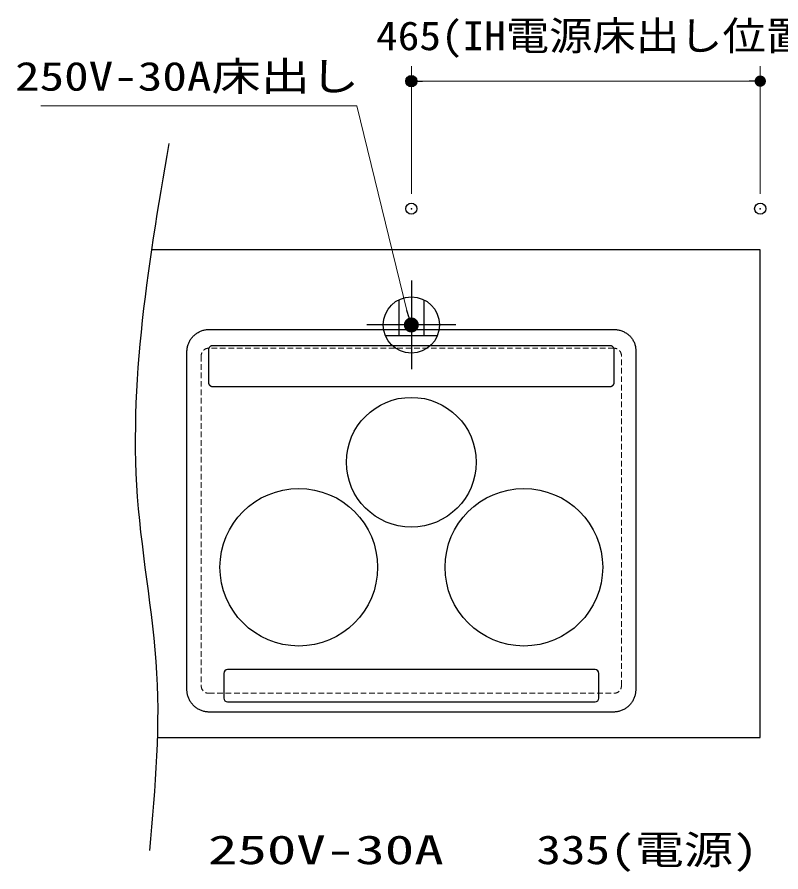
# Model space of a CAD drawing. Units: millimetres, scale not verified. Extents: x -9797 to 9797, y -4555 to 4555.
# Drawn here: x -4449 to -3431, y 806 to 1945 of the extents above; entities that cross this region are included whole.
import ezdxf
from ezdxf.enums import TextEntityAlignment as Align

# ---------------------------------------------------------------- set-up
doc = ezdxf.new("R2010")
doc.units = ezdxf.units.MM
doc.header["$LTSCALE"] = 30
doc.header["$PDMODE"] = 32
doc.header["$PDSIZE"] = 15
doc.linetypes.add('USER1', pattern=[0.375, 0.25, -0.125])
for name, color, linetype, lineweight in [('0-0_0', 7, 'Continuous', 25), ('0-1_細線ﾚｲﾔｰ', 91, 'Continuous', 5), ('0-2_1', 7, 'Continuous', 25), ('0-3_寸法ﾚｲﾔｰ', 30, 'Continuous', 13), ('0-4_DEFPOINTS', 7, 'Continuous', 25)]:
    doc.layers.add(name, color=color, linetype=linetype, lineweight=lineweight)
doc.styles.add('ＭＳ ゴシック', font='')
doc.styles.get('ＭＳ ゴシック').set_extended_font_data('MS Gothic')

# ---------------------------------------------------------------- blocks, each defined once
blk = doc.blocks.new('_DOT')
at = {"layer": '0-0_0', "color": 30}
blk.add_line((-15, 0), (-30, 0), dxfattribs=at)
for points in [[(0, 0), (-15, 0), (-14.88, 1.88)], [(0, 0), (-14.88, -1.88), (-15, 0)], [(0, 0), (-14.88, 1.88), (-14.53, 3.73)], [(0, 0), (-14.53, -3.73), (-14.88, -1.88)], [(0, 0), (-14.53, 3.73), (-13.95, 5.52)], [(0, 0), (-13.95, -5.52), (-14.53, -3.73)], [(0, 0), (-13.95, 5.52), (-13.14, 7.23)], [(0, 0), (-13.14, -7.23), (-13.95, -5.52)], [(0, 0), (-13.14, 7.23), (-12.14, 8.82)], [(0, 0), (-12.14, -8.82), (-13.14, -7.23)], [(0, 0), (-12.14, 8.82), (-10.93, 10.27)], [(0, 0), (-10.93, -10.27), (-12.14, -8.82)], [(0, 0), (-10.93, 10.27), (-9.56, 11.56)], [(0, 0), (-9.56, -11.56), (-10.93, -10.27)], [(0, 0), (-9.56, 11.56), (-8.04, 12.66)], [(0, 0), (-8.04, -12.66), (-9.56, -11.56)], [(0, 0), (-8.04, 12.66), (-6.39, 13.57)], [(0, 0), (-6.39, -13.57), (-8.04, -12.66)], [(0, 0), (-6.39, 13.57), (-4.64, 14.27)], [(0, 0), (-4.64, -14.27), (-6.39, -13.57)], [(0, 0), (-4.64, 14.27), (-2.81, 14.73)], [(0, 0), (-2.81, -14.73), (-4.64, -14.27)], [(0, 0), (-2.81, 14.73), (-0.94, 14.97)], [(0, 0), (-0.94, -14.97), (-2.81, -14.73)], [(0, 0), (-0.94, 14.97), (0.94, 14.97)], [(0, 0), (0.94, -14.97), (-0.94, -14.97)], [(0, 0), (0.94, 14.97), (2.81, 14.73)], [(0, 0), (2.81, 14.73), (4.64, 14.27)], [(0, 0), (4.64, 14.27), (6.39, 13.57)], [(0, 0), (6.39, 13.57), (8.04, 12.66)], [(0, 0), (8.04, 12.66), (9.56, 11.56)], [(0, 0), (9.56, 11.56), (10.93, 10.27)], [(0, 0), (10.93, 10.27), (12.14, 8.82)], [(0, 0), (12.14, 8.82), (13.14, 7.23)], [(0, 0), (13.14, 7.23), (13.95, 5.52)], [(0, 0), (13.95, 5.52), (14.53, 3.73)], [(0, 0), (14.53, 3.73), (14.88, 1.88)], [(0, 0), (14.88, 1.88), (15, 0)], [(0, 0), (2.81, -14.73), (0.94, -14.97)], [(0, 0), (4.64, -14.27), (2.81, -14.73)], [(0, 0), (6.39, -13.57), (4.64, -14.27)], [(0, 0), (8.04, -12.66), (6.39, -13.57)], [(0, 0), (9.56, -11.56), (8.04, -12.66)], [(0, 0), (10.93, -10.27), (9.56, -11.56)], [(0, 0), (12.14, -8.82), (10.93, -10.27)], [(0, 0), (13.14, -7.23), (12.14, -8.82)], [(0, 0), (13.95, -5.52), (13.14, -7.23)], [(0, 0), (14.53, -3.73), (13.95, -5.52)], [(0, 0), (14.88, -1.88), (14.53, -3.73)], [(0, 0), (15, 0), (14.88, -1.88)]]:
    blk.add_solid(points, dxfattribs=at)
blk = doc.blocks.new('A$C5C1B3A85')
at = {"layer": '0-0_0', "color": 1, "lineweight": 30}
for p, q in [((0, 1773.4), (0, -1773.4)), ((-496.2, 1009.7), (-496.2, -426.1)), ((496.2, 1009.7), (496.2, -426.1)), ((1773.4, 0), (-1773.4, 0)), ((-1041.2, -426.1), (1041.2, -426.1))]:
    blk.add_line(p, q, dxfattribs=at)
blk.add_circle((0, 0), 1125, dxfattribs=at)

msp = doc.modelspace()

# ---------------------------------------------------------------- linework, layer by layer
at = {"layer": '0-0_0'}
for p, q in [((-4194.18, 1528.99), (-4192.96, 1529.01)), ((-3655.18, 1529.01), (-3654.19, 1529.01)), ((-4187.3, 1507.33), (-4188.28, 1507.33)), ((-3658.65, 1507.33), (-3658.88, 1507.33)), ((-4222.57, 1498.56), (-4222.57, 1499.39)), ((-4193.97, 1501.87), (-4193.97, 1501.64)), ((-3653.19, 1501.56), (-3653.19, 1501.64)), ((-3624.52, 1500.6), (-3624.57, 1499.39)), ((-3653.19, 1458.41), (-3653.19, 1458.65)), ((-3684.38, 1452.94), (-3658.86, 1452.94)), ((-4222.55, 1047.41), (-4222.57, 1048.63)), ((-3624.57, 1049.46), (-3624.57, 1048.63)), ((-4191.97, 1019.01), (-4192.96, 1019.01)), ((-3652.97, 1019.04), (-3654.19, 1019.01))]:
    msp.add_line(p, q, dxfattribs=at)
for points in [[(-4246.83, 1776.8), (-4249.5, 1761.08), (-4252.16, 1745.36), (-4254.8, 1729.63), (-4257.42, 1713.91), (-4260, 1698.19), (-4262.54, 1682.47), (-4265.03, 1666.75), (-4267.46, 1651.03), (-4269.82, 1635.31), (-4272.11, 1619.59), (-4274.31, 1603.87), (-4276.42, 1588.16), (-4278.42, 1572.45), (-4280.32, 1556.73), (-4282.1, 1541.02), (-4283.75, 1525.32), (-4285.26, 1509.61), (-4286.64, 1493.9), (-4287.85, 1478.2), (-4288.91, 1462.5), (-4289.8, 1446.81), (-4290.51, 1431.11), (-4291.04, 1415.42), (-4291.36, 1399.73), (-4291.49, 1384.04), (-4291.4, 1368.36), (-4291.1, 1352.68), (-4290.56, 1337), (-4289.79, 1321.33), (-4288.77, 1305.66), (-4287.51, 1289.99), (-4286.01, 1274.33), (-4284.33, 1258.67), (-4282.49, 1243.01), (-4280.54, 1227.35), (-4278.52, 1211.69), (-4276.45, 1196.03), (-4274.38, 1180.37), (-4272.35, 1164.7)], [(-4262.11, 985), (-3458.58, 985), (-3458.58, 1635), (-4269.87, 1635)], [(-4222.57, 1499.39), (-4222.55, 1500.6), (-4222.47, 1501.81), (-4222.35, 1503), (-4222.18, 1504.18), (-4221.97, 1505.34), (-4221.71, 1506.48), (-4221.4, 1507.61), (-4221.06, 1508.73), (-4220.67, 1509.82), (-4220.23, 1510.89), (-4219.76, 1511.94), (-4219.25, 1512.97), (-4218.7, 1513.98), (-4218.12, 1514.96), (-4217.5, 1515.92), (-4216.84, 1516.85), (-4216.15, 1517.76), (-4215.42, 1518.64), (-4214.66, 1519.49), (-4213.87, 1520.31), (-4213.05, 1521.1), (-4212.2, 1521.86), (-4211.32, 1522.58), (-4210.42, 1523.28), (-4209.48, 1523.93), (-4208.53, 1524.56), (-4207.54, 1525.14), (-4206.54, 1525.69), (-4205.51, 1526.2), (-4204.46, 1526.67), (-4203.38, 1527.11), (-4202.29, 1527.5), (-4201.18, 1527.84), (-4200.05, 1528.15), (-4198.91, 1528.41), (-4197.75, 1528.62), (-4196.57, 1528.79), (-4195.38, 1528.91), (-4194.18, 1528.99)], [(-4192.96, 1529.01), (-4191.97, 1529.01), (-4189.06, 1529.01), (-4184.32, 1529.01), (-4177.88, 1529.01), (-4169.81, 1529.01), (-4160.23, 1529.01), (-4149.24, 1529.01), (-4136.93, 1529.01), (-4123.41, 1529.01), (-4108.78, 1529.01), (-4093.14, 1529.01), (-4076.59, 1529.01), (-4059.23, 1529.01), (-4041.16, 1529.01), (-4022.49, 1529.01), (-4003.31, 1529.01), (-3983.73, 1529.01), (-3963.85, 1529.01), (-3943.76, 1529.01), (-3923.58, 1529.01), (-3903.39, 1529.01), (-3883.3, 1529.01), (-3863.42, 1529.01), (-3843.84, 1529.01), (-3824.66, 1529.01), (-3805.99, 1529.01), (-3787.92, 1529.01), (-3770.56, 1529.01), (-3754.01, 1529.01), (-3738.37, 1529.01), (-3723.74, 1529.01), (-3710.22, 1529.01), (-3697.91, 1529.01), (-3686.92, 1529.01), (-3677.34, 1529.01), (-3669.27, 1529.01), (-3662.83, 1529.01), (-3658.1, 1529.01), (-3655.18, 1529.01)], [(-3654.19, 1529.01), (-3652.9, 1528.99), (-3651.63, 1528.91), (-3650.37, 1528.79), (-3649.13, 1528.62), (-3647.91, 1528.41), (-3646.71, 1528.15), (-3645.53, 1527.84), (-3644.37, 1527.5), (-3643.24, 1527.11), (-3642.13, 1526.67), (-3641.04, 1526.2), (-3639.98, 1525.69), (-3638.94, 1525.14), (-3637.94, 1524.56), (-3636.96, 1523.93), (-3636.01, 1523.28), (-3635.09, 1522.58), (-3634.2, 1521.86), (-3633.34, 1521.1), (-3632.52, 1520.31), (-3631.73, 1519.49), (-3630.98, 1518.64), (-3630.27, 1517.76), (-3629.59, 1516.85), (-3628.95, 1515.92), (-3628.34, 1514.96), (-3627.78, 1513.98), (-3627.26, 1512.97), (-3626.78, 1511.94), (-3626.35, 1510.89), (-3625.95, 1509.82), (-3625.61, 1508.73), (-3625.31, 1507.61), (-3625.05, 1506.48), (-3624.85, 1505.34), (-3624.69, 1504.18), (-3624.58, 1503), (-3624.53, 1501.81), (-3624.52, 1500.6)], [(-4188.28, 1507.33), (-4188.51, 1507.33), (-4188.74, 1507.31), (-4188.97, 1507.29), (-4189.2, 1507.26), (-4189.42, 1507.22), (-4189.64, 1507.17), (-4189.86, 1507.11), (-4190.07, 1507.04), (-4190.28, 1506.97), (-4190.49, 1506.88), (-4190.69, 1506.79), (-4190.89, 1506.69), (-4191.08, 1506.59), (-4191.27, 1506.48), (-4191.45, 1506.36), (-4191.63, 1506.23), (-4191.81, 1506.1), (-4191.98, 1505.96), (-4192.14, 1505.81), (-4192.3, 1505.66), (-4192.45, 1505.5), (-4192.6, 1505.34), (-4192.74, 1505.17), (-4192.87, 1504.99), (-4193, 1504.81), (-4193.11, 1504.63), (-4193.23, 1504.44), (-4193.33, 1504.25), (-4193.43, 1504.05), (-4193.52, 1503.85), (-4193.6, 1503.64), (-4193.68, 1503.43), (-4193.75, 1503.22), (-4193.81, 1503), (-4193.86, 1502.78), (-4193.9, 1502.56), (-4193.93, 1502.33), (-4193.95, 1502.1), (-4193.97, 1501.87)], [(-3658.88, 1507.33), (-3659.86, 1507.33), (-3662.72, 1507.33), (-3667.37, 1507.33), (-3673.7, 1507.33), (-3681.63, 1507.33), (-3691.04, 1507.33), (-3701.84, 1507.33), (-3713.94, 1507.33), (-3727.22, 1507.33), (-3741.6, 1507.33), (-3756.97, 1507.33), (-3773.23, 1507.33), (-3790.29, 1507.33), (-3808.04, 1507.33), (-3826.38, 1507.33), (-3845.23, 1507.33), (-3864.47, 1507.33), (-3884.01, 1507.33), (-3903.74, 1507.33), (-3923.58, 1507.33), (-3943.41, 1507.33), (-3963.15, 1507.33), (-3982.69, 1507.33), (-4001.93, 1507.33), (-4020.77, 1507.33), (-4039.12, 1507.33), (-4056.87, 1507.33), (-4073.93, 1507.33), (-4090.19, 1507.33), (-4105.56, 1507.33), (-4119.93, 1507.33), (-4133.22, 1507.33), (-4145.31, 1507.33), (-4156.11, 1507.33), (-4165.53, 1507.33), (-4173.45, 1507.33), (-4179.79, 1507.33), (-4184.44, 1507.33), (-4187.3, 1507.33)], [(-3653.19, 1501.64), (-3653.19, 1501.87), (-3653.2, 1502.1), (-3653.23, 1502.33), (-3653.26, 1502.56), (-3653.3, 1502.78), (-3653.35, 1503), (-3653.41, 1503.22), (-3653.48, 1503.43), (-3653.55, 1503.64), (-3653.63, 1503.85), (-3653.73, 1504.05), (-3653.82, 1504.25), (-3653.93, 1504.44), (-3654.04, 1504.63), (-3654.16, 1504.81), (-3654.29, 1504.99), (-3654.42, 1505.17), (-3654.56, 1505.34), (-3654.71, 1505.5), (-3654.86, 1505.66), (-3655.02, 1505.81), (-3655.18, 1505.96), (-3655.35, 1506.1), (-3655.52, 1506.23), (-3655.7, 1506.36), (-3655.89, 1506.48), (-3656.08, 1506.59), (-3656.27, 1506.69), (-3656.47, 1506.79), (-3656.67, 1506.88), (-3656.88, 1506.97), (-3657.09, 1507.04), (-3657.3, 1507.11), (-3657.52, 1507.17), (-3657.74, 1507.22), (-3657.96, 1507.26), (-3658.19, 1507.29), (-3658.42, 1507.31), (-3658.65, 1507.33)], [(-4222.57, 1048.63), (-4222.57, 1049.46), (-4222.57, 1051.9), (-4222.57, 1055.86), (-4222.57, 1061.25), (-4222.57, 1068), (-4222.57, 1076.01), (-4222.57, 1085.21), (-4222.57, 1095.51), (-4222.57, 1106.82), (-4222.57, 1119.06), (-4222.57, 1132.15), (-4222.57, 1145.99), (-4222.57, 1160.52), (-4222.57, 1175.63), (-4222.57, 1191.25), (-4222.57, 1207.3), (-4222.57, 1223.68), (-4222.57, 1240.31), (-4222.57, 1257.12), (-4222.57, 1274.01), (-4222.57, 1290.9), (-4222.57, 1307.7), (-4222.57, 1324.34), (-4222.57, 1340.72), (-4222.57, 1356.76), (-4222.57, 1372.39), (-4222.57, 1387.5), (-4222.57, 1402.02), (-4222.57, 1415.87), (-4222.57, 1428.96), (-4222.57, 1441.2), (-4222.57, 1452.51), (-4222.57, 1462.81), (-4222.57, 1472), (-4222.57, 1480.02), (-4222.57, 1486.77), (-4222.57, 1492.16), (-4222.57, 1496.12), (-4222.57, 1498.56)], [(-4193.97, 1501.64), (-4193.97, 1501.56), (-4193.97, 1501.32), (-4193.97, 1500.95), (-4193.97, 1500.43), (-4193.97, 1499.79), (-4193.97, 1499.02), (-4193.97, 1498.15), (-4193.97, 1497.17), (-4193.97, 1496.09), (-4193.97, 1494.92), (-4193.97, 1493.67), (-4193.97, 1492.35), (-4193.97, 1490.97), (-4193.97, 1489.52), (-4193.97, 1488.03), (-4193.97, 1486.5), (-4193.97, 1484.94), (-4193.97, 1483.36), (-4193.97, 1481.75), (-4193.97, 1480.14), (-4193.97, 1478.53), (-4193.97, 1476.93), (-4193.97, 1475.34), (-4193.97, 1473.78), (-4193.97, 1472.25), (-4193.97, 1470.76), (-4193.97, 1469.32), (-4193.97, 1467.93), (-4193.97, 1466.61), (-4193.97, 1465.36), (-4193.97, 1464.2), (-4193.97, 1463.12), (-4193.97, 1462.14), (-4193.97, 1461.26), (-4193.97, 1460.49), (-4193.97, 1459.85), (-4193.97, 1459.34), (-4193.97, 1458.96), (-4193.97, 1458.73)], [(-3653.19, 1458.65), (-3653.19, 1458.73), (-3653.19, 1458.96), (-3653.19, 1459.34), (-3653.19, 1459.85), (-3653.19, 1460.49), (-3653.19, 1461.26), (-3653.19, 1462.14), (-3653.19, 1463.12), (-3653.19, 1464.2), (-3653.19, 1465.36), (-3653.19, 1466.61), (-3653.19, 1467.93), (-3653.19, 1469.32), (-3653.19, 1470.76), (-3653.19, 1472.25), (-3653.19, 1473.78), (-3653.19, 1475.34), (-3653.19, 1476.93), (-3653.19, 1478.53), (-3653.19, 1480.14), (-3653.19, 1481.75), (-3653.19, 1483.36), (-3653.19, 1484.94), (-3653.19, 1486.5), (-3653.19, 1488.03), (-3653.19, 1489.52), (-3653.19, 1490.97), (-3653.19, 1492.35), (-3653.19, 1493.67), (-3653.19, 1494.92), (-3653.19, 1496.09), (-3653.19, 1497.17), (-3653.19, 1498.15), (-3653.19, 1499.02), (-3653.19, 1499.79), (-3653.19, 1500.43), (-3653.19, 1500.95), (-3653.19, 1501.32), (-3653.19, 1501.56)], [(-3624.57, 1499.39), (-3624.57, 1498.56), (-3624.57, 1496.12), (-3624.57, 1492.16), (-3624.57, 1486.77), (-3624.57, 1480.02), (-3624.57, 1472), (-3624.57, 1462.81), (-3624.57, 1452.51), (-3624.57, 1441.2), (-3624.57, 1428.96), (-3624.57, 1415.87), (-3624.57, 1402.02), (-3624.57, 1387.5), (-3624.57, 1372.39), (-3624.57, 1356.76), (-3624.57, 1340.72), (-3624.57, 1324.34), (-3624.57, 1307.7), (-3624.57, 1290.9), (-3624.57, 1274.01), (-3624.57, 1257.12), (-3624.57, 1240.31), (-3624.57, 1223.68), (-3624.57, 1207.3), (-3624.57, 1191.25), (-3624.57, 1175.63), (-3624.57, 1160.52), (-3624.57, 1145.99), (-3624.57, 1132.15), (-3624.57, 1119.06), (-3624.57, 1106.82), (-3624.57, 1095.51), (-3624.57, 1085.21), (-3624.57, 1076.01), (-3624.57, 1068), (-3624.57, 1061.25), (-3624.57, 1055.86), (-3624.57, 1051.9), (-3624.57, 1049.46)], [(-4193.97, 1458.73), (-4193.97, 1458.65), (-4193.97, 1458.41), (-4193.95, 1458.18), (-4193.93, 1457.95), (-4193.9, 1457.73), (-4193.86, 1457.5), (-4193.81, 1457.28), (-4193.75, 1457.06), (-4193.68, 1456.85), (-4193.6, 1456.64), (-4193.52, 1456.43), (-4193.43, 1456.23), (-4193.33, 1456.03), (-4193.23, 1455.84), (-4193.11, 1455.65), (-4193, 1455.46), (-4192.87, 1455.28), (-4192.74, 1455.11), (-4192.6, 1454.94), (-4192.45, 1454.78), (-4192.3, 1454.62), (-4192.14, 1454.47), (-4191.98, 1454.32), (-4191.81, 1454.18), (-4191.63, 1454.05), (-4191.45, 1453.92), (-4191.27, 1453.8), (-4191.08, 1453.69), (-4190.89, 1453.58), (-4190.69, 1453.48), (-4190.49, 1453.39), (-4190.28, 1453.31), (-4190.07, 1453.23), (-4189.86, 1453.17), (-4189.64, 1453.11), (-4189.42, 1453.06), (-4189.2, 1453.02), (-4188.97, 1452.98), (-4188.74, 1452.96)], [(-4188.74, 1452.96), (-4188.51, 1452.95), (-4188.28, 1452.94)], [(-4188.28, 1452.94), (-4187.93, 1452.94), (-4186.89, 1452.94), (-4185.16, 1452.94), (-4182.75, 1452.94), (-4179.64, 1452.94), (-4175.86, 1452.94), (-4171.4, 1452.94), (-4166.26, 1452.94), (-4160.44, 1452.94), (-4153.96, 1452.94), (-4146.8, 1452.94), (-4138.98, 1452.94), (-4130.49, 1452.94), (-4121.33, 1452.94), (-4111.52, 1452.94), (-4101.05, 1452.94), (-4089.93, 1452.94), (-4078.15, 1452.94), (-4065.72, 1452.94), (-4052.64, 1452.94), (-4038.92, 1452.94), (-4024.56, 1452.94), (-4009.55, 1452.94), (-3993.91, 1452.94), (-3977.63, 1452.94), (-3960.72, 1452.94), (-3943.18, 1452.94), (-3925.01, 1452.94), (-3906.21, 1452.94), (-3886.79, 1452.94), (-3866.75, 1452.94), (-3846.09, 1452.94), (-3824.82, 1452.94), (-3802.93, 1452.94), (-3780.43, 1452.94), (-3757.33, 1452.94), (-3733.61, 1452.94), (-3709.3, 1452.94), (-3684.38, 1452.94)], [(-3658.88, 1452.94), (-3658.65, 1452.95), (-3658.42, 1452.96), (-3658.19, 1452.98), (-3657.96, 1453.02), (-3657.74, 1453.06), (-3657.52, 1453.11), (-3657.3, 1453.17), (-3657.09, 1453.23), (-3656.88, 1453.31), (-3656.67, 1453.39), (-3656.47, 1453.48), (-3656.27, 1453.58), (-3656.08, 1453.69), (-3655.89, 1453.8), (-3655.7, 1453.92), (-3655.52, 1454.05), (-3655.35, 1454.18), (-3655.18, 1454.32), (-3655.02, 1454.47), (-3654.86, 1454.62), (-3654.71, 1454.78), (-3654.56, 1454.94), (-3654.42, 1455.11), (-3654.29, 1455.28), (-3654.16, 1455.46), (-3654.04, 1455.65), (-3653.93, 1455.84), (-3653.82, 1456.03), (-3653.73, 1456.23), (-3653.63, 1456.43), (-3653.55, 1456.64), (-3653.48, 1456.85), (-3653.41, 1457.06), (-3653.35, 1457.28), (-3653.3, 1457.5), (-3653.26, 1457.73), (-3653.23, 1457.95), (-3653.2, 1458.18), (-3653.19, 1458.41)], [(-4272.35, 1164.7), (-4270.39, 1149.03), (-4268.54, 1133.36), (-4266.84, 1117.68), (-4265.32, 1101.99), (-4264.03, 1086.3), (-4262.99, 1070.6), (-4262.25, 1054.89), (-4261.79, 1039.17), (-4261.59, 1023.44), (-4261.64, 1007.71), (-4261.92, 991.97), (-4262.4, 976.22), (-4263.06, 960.47), (-4263.88, 944.71), (-4264.84, 928.95), (-4265.93, 913.19), (-4267.12, 897.42), (-4268.39, 881.65), (-4269.72, 865.88), (-4271.1, 850.1), (-4272.49, 834.33)], [(-3624.57, 1048.63), (-3624.6, 1047.41), (-3624.67, 1046.21), (-3624.79, 1045.02), (-3624.96, 1043.84), (-3625.18, 1042.68), (-3625.44, 1041.53), (-3625.74, 1040.4), (-3626.09, 1039.29), (-3626.48, 1038.2), (-3626.91, 1037.13), (-3627.38, 1036.07), (-3627.89, 1035.05), (-3628.44, 1034.04), (-3629.03, 1033.06), (-3629.65, 1032.1), (-3630.31, 1031.16), (-3631, 1030.26), (-3631.72, 1029.38), (-3632.48, 1028.53), (-3633.27, 1027.71), (-3634.09, 1026.92), (-3634.94, 1026.16), (-3635.82, 1025.44), (-3636.73, 1024.74), (-3637.66, 1024.09), (-3638.62, 1023.46), (-3639.6, 1022.88), (-3640.61, 1022.33), (-3641.64, 1021.82), (-3642.69, 1021.35), (-3643.76, 1020.92), (-3644.85, 1020.53), (-3645.97, 1020.18), (-3647.09, 1019.88), (-3648.24, 1019.62), (-3649.4, 1019.4), (-3650.58, 1019.23), (-3651.77, 1019.11), (-3652.97, 1019.04)], [(-4192.96, 1019.01), (-4194.18, 1019.04), (-4195.38, 1019.11), (-4196.57, 1019.23), (-4197.75, 1019.4), (-4198.91, 1019.62), (-4200.05, 1019.88), (-4201.18, 1020.18), (-4202.29, 1020.53), (-4203.38, 1020.92), (-4204.46, 1021.35), (-4205.51, 1021.82), (-4206.54, 1022.33), (-4207.54, 1022.88), (-4208.53, 1023.46), (-4209.48, 1024.09), (-4210.42, 1024.74), (-4211.32, 1025.44), (-4212.2, 1026.16), (-4213.05, 1026.92), (-4213.87, 1027.71), (-4214.66, 1028.53), (-4215.42, 1029.38), (-4216.15, 1030.26), (-4216.84, 1031.16), (-4217.5, 1032.1), (-4218.12, 1033.06), (-4218.7, 1034.04), (-4219.25, 1035.05), (-4219.76, 1036.07), (-4220.23, 1037.13), (-4220.67, 1038.2), (-4221.06, 1039.29), (-4221.4, 1040.4), (-4221.71, 1041.53), (-4221.97, 1042.68), (-4222.18, 1043.84), (-4222.35, 1045.02), (-4222.47, 1046.21), (-4222.55, 1047.41)], [(-3654.19, 1019.01), (-3655.18, 1019.01), (-3658.1, 1019.01), (-3662.83, 1019.01), (-3669.27, 1019.01), (-3677.34, 1019.01), (-3686.92, 1019.01), (-3697.91, 1019.01), (-3710.22, 1019.01), (-3723.74, 1019.01), (-3738.37, 1019.01), (-3754.01, 1019.01), (-3770.56, 1019.01), (-3787.92, 1019.01), (-3805.99, 1019.01), (-3824.66, 1019.01), (-3843.84, 1019.01), (-3863.42, 1019.01), (-3883.3, 1019.01), (-3903.39, 1019.01), (-3923.58, 1019.01), (-3943.76, 1019.01), (-3963.85, 1019.01), (-3983.73, 1019.01), (-4003.31, 1019.01), (-4022.49, 1019.01), (-4041.16, 1019.01), (-4059.23, 1019.01), (-4076.59, 1019.01), (-4093.14, 1019.01), (-4108.78, 1019.01), (-4123.41, 1019.01), (-4136.93, 1019.01), (-4149.24, 1019.01), (-4160.23, 1019.01), (-4169.81, 1019.01), (-4177.88, 1019.01), (-4184.32, 1019.01), (-4189.06, 1019.01), (-4191.97, 1019.01)]]:
    msp.add_lwpolyline(points, dxfattribs=at)
for centre, radius in [((-3923.58, 1352.01), 86.5), ((-4073.58, 1212.01), 105), ((-3773.58, 1212.01), 105)]:
    msp.add_circle(centre, radius, dxfattribs=at)
at = {"layer": '0-1_細線ﾚｲﾔｰ', "linetype": 'USER1', "lineweight": 9}
for p, q in [((-4203.58, 1494), (-4203.58, 1054)), ((-3653.58, 1504), (-4193.58, 1504)), ((-3643.58, 1054), (-3643.58, 1494)), ((-4193.58, 1044), (-3653.58, 1044))]:
    msp.add_line(p, q, dxfattribs=at)
for centre, start, end in [((-4193.58, 1494), 90, 180), ((-3653.58, 1494), 0, 90), ((-4193.58, 1054), 180, 270), ((-3653.58, 1054), 270, 0)]:
    msp.add_arc(centre, 10, start, end, dxfattribs=at)
at = {"layer": '0-2_1'}
for p, q in [((-3678.58, 1075.51), (-4168.58, 1075.51)), ((-4173.58, 1070.51), (-4173.58, 1037.56)), ((-3673.58, 1037.56), (-3673.58, 1070.51)), ((-4168.58, 1032.56), (-3678.58, 1032.56))]:
    msp.add_line(p, q, dxfattribs=at)
for centre, start, end in [((-4168.58, 1070.51), 90, 180), ((-3678.58, 1070.51), 0, 90), ((-4168.58, 1037.56), 180, 270), ((-3678.58, 1037.56), 270, 0)]:
    msp.add_arc(centre, 5, start, end, dxfattribs=at)
at = {"layer": '0-3_寸法ﾚｲﾔｰ'}
for p, q in [((-3923.58, 1710), (-3923.58, 1880)), ((-3458.58, 1710), (-3458.58, 1880)), ((-3473.58, 1860), (-3908.58, 1860))]:
    msp.add_line(p, q, dxfattribs=at)
msp.add_lwpolyline([(-4417.36, 1827.19), (-3996.26, 1827.19), (-3929.62, 1554.06)], dxfattribs=at)
at = {"layer": '0-4_DEFPOINTS'}
for p in [(-3923.58, 1860), (-3923.58, 1690), (-3458.58, 1690)]:
    msp.add_point(p, dxfattribs=at)

# ---------------------------------------------------------------- block references
at = {"layer": '0-0_0', "xscale": 0.03333333, "yscale": 0.03333333}
msp.add_blockref('A$C5C1B3A85', (-3923.58, 1535), dxfattribs=at)
at = {"layer": '0-3_寸法ﾚｲﾔｰ'}
for p, xscale, yscale, rotation in [((-3923.58, 1860), 0.5, 0.5, 180), ((-3923.58, 1535), 0.6666667, 0.6666667, 287.59906)]:
    msp.add_blockref('_DOT', p, dxfattribs=dict(at, xscale=xscale, yscale=yscale, rotation=rotation))
at = {"layer": '0-3_寸法ﾚｲﾔｰ', "xscale": 0.5, "yscale": 0.5}
msp.add_blockref('_DOT', (-3458.58, 1860), dxfattribs=at)

# ---------------------------------------------------------------- texts
at = {"layer": '0-3_寸法ﾚｲﾔｰ', "style": 'ＭＳ ゴシック'}
for s, width, p in [('465(IH電源床出し位置)', 1.1, (-3970.5, 1889.74)), ('335(電源)', 1.25, (-3756.93, 804.61))]:
    msp.add_text(s, height=38.49, dxfattribs=dict(at, width=width)).set_placement(p, align=Align.BOTTOM_LEFT)
at = {"layer": '0-3_寸法ﾚｲﾔｰ', "color": 7, "style": 'ＭＳ ゴシック'}
for s, width, p in [('250V-30A床出し', 1.25, (-4451.71, 1835.74)), ('250V-30A', 1.5, (-4194.58, 804.62))]:
    msp.add_text(s, height=38.48, dxfattribs=dict(at, width=width)).set_placement(p, align=Align.BOTTOM_LEFT)

doc.saveas('drawing.dxf')
